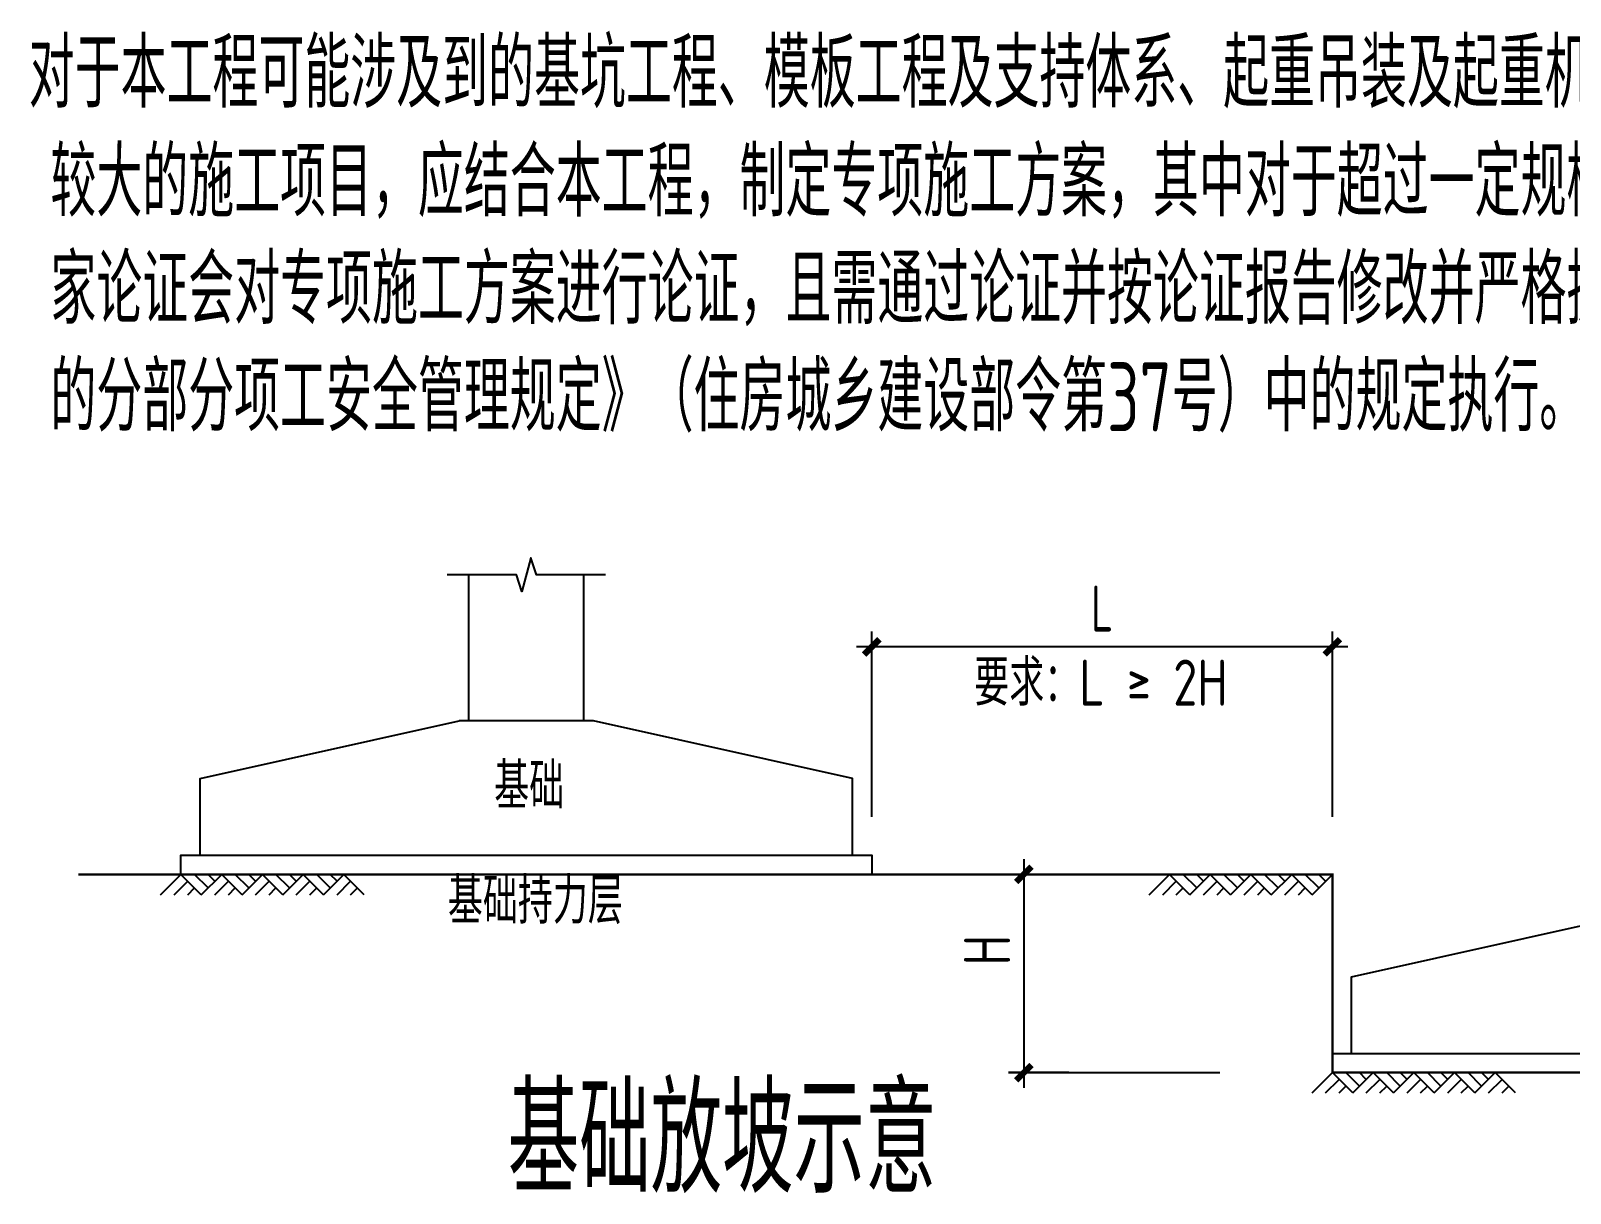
# Model space of a CAD drawing. Header units: millimetres. Extents: x 865974 to 875117, y 41124 to 44891.
# Drawn here: x 866625.8 to 866726.1, y 41200.2 to 41276 of the extents above; entities that cross this region are included whole.
import ezdxf

# ---------------------------------------------------------------- set-up
doc = ezdxf.new("R2010")
doc.units = ezdxf.units.MM
doc.header["$LTSCALE"] = 1000
doc.header["$MEASUREMENT"] = 0
for name, color, linetype in [('1505', 2, 'Continuous'), ('DIM', 7, 'Continuous'), ('TEXT', 4, 'Continuous'), ('THIN', 7, 'Continuous'), ('图名', 253, 'Continuous')]:
    doc.layers.add(name, color=color, linetype=linetype)
doc.layers.add('SM001', color=7, linetype='Continuous', lineweight=15)
doc.styles.add('SM001', font='tssdeng.shx', dxfattribs={"width": 0.7, "bigfont": 'tssdchn.shx'})
doc.styles.add('TS', font='tssdeng.shx', dxfattribs={"width": 0.8, "height": 2.5, "bigfont": 'tssdchn.shx'})
doc.styles.add('TSSD_Dimension', font='Tssdeng.shx', dxfattribs={"width": 0.7, "bigfont": 'hztxt.shx'})
doc.dimstyles.new('TSSD_100_1', dxfattribs={"dimtxt": 3, "dimasz": 1, "dimexe": 1, "dimexo": 2.5, "dimgap": 1, "dimtad": 1, "dimdec": 0, "dimlfac": 100, "dimzin": 0, "dimdsep": 46, "dimtxsty": 'TSSD_Dimension', "dimblk": 'ARCHTICK', "dimblk1": 'ARCHTICK', "dimblk2": 'ARCHTICK', "dimcen": 0, "dimdle": 1, "dimclrt": 7, "dimadec": 0, "dimazin": 0, "dimtfac": 1, "dimtdec": 0, "dimtix": 1, "dimtmove": 2, "dimatfit": 3, "dimfxl": 0, "dimtolj": 1, "dimtzin": 0, "dimarcsym": 0})

# ---------------------------------------------------------------- blocks, each defined once
blk = doc.blocks.new('_ArchTick')
at = {"color": 0, "linetype": 'ByBlock', "const_width": 0.4}
blk.add_lwpolyline([(-0.5, -0.5), (0.5, 0.5)], dxfattribs=at)
blk = doc.blocks.new('*D9')
at = {"layer": 'Defpoints', "color": 0, "transparency": 16777216}
for p in [(866680.6, 41235.81), (866680.6, 41222.24), (866710.6, 41222.24)]:
    blk.add_point(p, dxfattribs=at)
at = {"layer": 'SM001', "color": 0, "lineweight": -2, "transparency": 16777216}
for p, q in [((866680.6, 41224.74), (866680.6, 41236.81)), ((866710.6, 41224.74), (866710.6, 41236.81)), ((866711.6, 41235.81), (866679.6, 41235.81))]:
    blk.add_line(p, q, dxfattribs=at)
at = {"layer": 'SM001', "color": 0, "lineweight": -2, "transparency": 16777216, "rotation": 180}
blk.add_blockref('_ArchTick', (866680.6, 41235.81), dxfattribs=at)
at = {"layer": 'SM001', "color": 0, "lineweight": -2, "transparency": 16777216}
blk.add_blockref('_ArchTick', (866710.6, 41235.81), dxfattribs=at)
at = {"layer": 'SM001', "color": 7, "transparency": 16777216, "insert": (866695.6, 41238.31), "char_height": 3, "attachment_point": 5, "style": 'TSSD_Dimension'}
blk.add_mtext('\\A1;L', dxfattribs=at)

msp = doc.modelspace()

# ---------------------------------------------------------------- linework, layer by layer
for p, q in [((866634.277, 41219.66), (866635.603, 41220.986)), ((866635.161, 41219.66), (866636.045, 41220.544)), ((866636.929, 41219.66), (866635.603, 41220.986)), ((866637.371, 41220.102), (866636.487, 41220.986)), ((866636.929, 41219.66), (866638.255, 41220.986)), ((866637.813, 41220.544), (866637.371, 41220.986)), ((866637.813, 41219.66), (866638.697, 41220.544)), ((866639.581, 41219.66), (866638.255, 41220.986)), ((866640.022, 41220.102), (866639.139, 41220.986)), ((866639.581, 41219.66), (866640.906, 41220.986)), ((866640.464, 41220.544), (866640.022, 41220.986)), ((866640.464, 41219.66), (866641.348, 41220.544)), ((866642.232, 41219.66), (866640.906, 41220.986)), ((866642.674, 41220.102), (866641.79, 41220.986)), ((866642.232, 41219.66), (866643.558, 41220.986)), ((866643.116, 41220.544), (866642.674, 41220.986)), ((866643.116, 41219.66), (866644, 41220.544)), ((866644.884, 41219.66), (866643.558, 41220.986)), ((866645.326, 41220.102), (866644.442, 41220.986)), ((866644.884, 41219.66), (866646.21, 41220.986)), ((866645.768, 41220.544), (866645.326, 41220.986)), ((866645.768, 41219.66), (866646.652, 41220.544)), ((866647.535, 41219.66), (866646.21, 41220.986)), ((866698.671, 41219.66), (866699.996, 41220.986)), ((866699.554, 41219.66), (866700.438, 41220.544)), ((866701.322, 41219.66), (866699.996, 41220.986)), ((866701.764, 41220.102), (866700.88, 41220.986)), ((866701.322, 41219.66), (866702.648, 41220.986)), ((866702.206, 41220.544), (866701.764, 41220.986)), ((866702.206, 41219.66), (866703.09, 41220.544)), ((866703.974, 41219.66), (866702.648, 41220.986)), ((866704.416, 41220.102), (866703.532, 41220.986)), ((866703.974, 41219.66), (866705.3, 41220.986)), ((866704.858, 41220.544), (866704.416, 41220.986)), ((866704.858, 41219.66), (866705.742, 41220.544)), ((866706.626, 41219.66), (866705.3, 41220.986)), ((866707.068, 41220.102), (866706.184, 41220.986)), ((866706.626, 41219.66), (866707.951, 41220.986)), ((866707.509, 41220.544), (866707.068, 41220.986)), ((866707.509, 41219.66), (866708.393, 41220.544)), ((866709.277, 41219.66), (866707.951, 41220.986)), ((866709.719, 41220.102), (866708.835, 41220.986)), ((866709.277, 41219.66), (866710.603, 41220.986)), ((866710.161, 41220.544), (866709.719, 41220.986)), ((866636.045, 41219.66), (866636.487, 41220.102)), ((866638.697, 41219.66), (866639.139, 41220.102)), ((866641.348, 41219.66), (866641.79, 41220.102)), ((866644, 41219.66), (866644.442, 41220.102)), ((866646.652, 41219.66), (866647.094, 41220.102)), ((866700.438, 41219.66), (866700.88, 41220.102)), ((866703.09, 41219.66), (866703.532, 41220.102)), ((866705.742, 41219.66), (866706.184, 41220.102)), ((866708.393, 41219.66), (866708.835, 41220.102)), ((866709.277, 41206.74), (866710.603, 41208.066)), ((866710.161, 41206.74), (866711.045, 41207.624)), ((866711.929, 41206.74), (866710.603, 41208.066)), ((866712.371, 41207.182), (866711.487, 41208.066)), ((866711.929, 41206.74), (866713.255, 41208.066)), ((866712.813, 41207.624), (866712.371, 41208.066)), ((866712.813, 41206.74), (866713.697, 41207.624)), ((866714.581, 41206.74), (866713.255, 41208.066)), ((866715.022, 41207.182), (866714.139, 41208.066)), ((866714.581, 41206.74), (866715.906, 41208.066)), ((866715.464, 41207.624), (866715.022, 41208.066)), ((866715.464, 41206.74), (866716.348, 41207.624)), ((866717.232, 41206.74), (866715.906, 41208.066)), ((866717.674, 41207.182), (866716.79, 41208.066)), ((866717.232, 41206.74), (866718.558, 41208.066)), ((866718.116, 41207.624), (866717.674, 41208.066)), ((866718.116, 41206.74), (866719, 41207.624)), ((866719.884, 41206.74), (866718.558, 41208.066)), ((866720.326, 41207.182), (866719.442, 41208.066)), ((866719.884, 41206.74), (866721.21, 41208.066)), ((866720.768, 41207.624), (866720.326, 41208.066)), ((866720.768, 41206.74), (866721.652, 41207.624)), ((866722.535, 41206.74), (866721.21, 41208.066)), ((866711.045, 41206.74), (866711.487, 41207.182)), ((866713.697, 41206.74), (866714.139, 41207.182)), ((866716.348, 41206.74), (866716.79, 41207.182)), ((866719, 41206.74), (866719.442, 41207.182)), ((866721.652, 41206.74), (866722.094, 41207.182))]:
    msp.add_line(p, q)
at = {"layer": '1505'}
for p, q in [((866654.353, 41230.986), (866654.353, 41240.517)), ((866661.853, 41230.986), (866661.853, 41240.517)), ((866662.478, 41230.986), (866653.728, 41230.986))]:
    msp.add_line(p, q, dxfattribs=at)
for points in [[(866636.853, 41222.236), (866636.853, 41227.236), (866653.728, 41230.986)], [(866679.353, 41222.236), (866679.353, 41227.236), (866662.478, 41230.986)], [(866680.603, 41220.986), (866635.603, 41220.986), (866635.603, 41222.236), (866680.603, 41222.236), (866680.603, 41220.986)], [(866711.853, 41209.316), (866711.853, 41214.316), (866728.728, 41218.066)], [(866755.603, 41208.066), (866710.603, 41208.066), (866710.603, 41209.316), (866755.603, 41209.316), (866755.603, 41208.066)]]:
    msp.add_lwpolyline(points, dxfattribs=at)
at = {"layer": 'DIM', "ltscale": 0.8}
msp.add_line((866689.501, 41208.066), (866703.27, 41208.066), dxfattribs=at)
at = {"layer": 'TEXT'}
for p, q in [((866690.501, 41221.986), (866690.501, 41207.066)), ((866693.444, 41220.986), (866689.501, 41220.986)), ((866693.444, 41208.066), (866689.501, 41208.066))]:
    msp.add_line(p, q, dxfattribs=at)
at = {"layer": 'TEXT', "linetype": 'ByBlock', "ltscale": 0.8}
msp.add_line((866680.603, 41220.986), (866661.525, 41220.986), dxfattribs=at)
at = {"layer": 'TEXT', "linetype": 'ByBlock', "ltscale": 0.8, "const_width": 0.15}
msp.add_lwpolyline([(866628.921, 41220.986), (866710.603, 41220.986), (866710.603, 41208.066), (866759.054, 41208.066)], dxfattribs=at)
at = {"layer": 'THIN', "ltscale": 0.8}
msp.add_lwpolyline([(866663.253, 41240.517), (866658.753, 41240.517), (866658.403, 41241.617), (866657.803, 41239.417), (866657.453, 41240.517), (866652.953, 41240.517)], dxfattribs=at)

# ---------------------------------------------------------------- block references
at = {"layer": 'TEXT', "xscale": -1}
for p, rotation in [((866690.501, 41220.986), 270), ((866690.501, 41208.066), 90)]:
    msp.add_blockref('_ArchTick', p, dxfattribs=dict(at, rotation=rotation))

# ---------------------------------------------------------------- texts
at = {"layer": 'SM001'}
for s, height, style, width, p in [(' 对于本工程可能涉及到的基坑工程、模板工程及支持体系、起重吊装及起重机械安装拆卸工程、脚手架工程等危险性', 4.5, 'SM001', 0.7, (866623.774, 41270.947)), ('较大的施工项目，应结合本工程，制定专项施工方案，其中对于超过一定规模的危大工程，施工单位应当组织召开专', 4.5, 'SM001', 0.7, (866627.098, 41263.856)), ('家论证会对专项施工方案进行论证，且需通过论证并按论证报告修改并严格执行。其他未述要求均应按《危险性较大', 4.5, 'SM001', 0.7, (866627.098, 41256.856)), ('的分部分项工安全管理规定》（住房城乡建设部令第37号）中的规定执行。', 4.5, 'SM001', 0.7, (866627.098, 41249.856)), ('要求：L ≥ 2H', 3, 'TS', 0.8, (866687.275, 41231.982)), ('基础', 3, 'TS', 0.8, (866656.004, 41225.249)), ('基础持力层', 3, 'TS', 0.8, (866652.986, 41217.767))]:
    msp.add_text(s, height=height, dxfattribs=dict(at, style=style, width=width)).set_placement(p)
at = {"layer": 'SM001', "style": 'TS', "width": 0.8}
msp.add_text('H', height=3, rotation=90, dxfattribs=at).set_placement((866689.603, 41215.058))
at = {"layer": '图名', "style": 'TS', "width": 0.7}
msp.add_text('基础放坡示意', height=7, dxfattribs=at).set_placement((866656.886, 41200.221))

# ---------------------------------------------------------------- dimensions: what is measured, and where the dimension line sits
at = {"layer": 'SM001'}
dim = msp.add_linear_dim(base=(866680.603, 41235.806), p1=(866710.603, 41222.236), p2=(866680.603, 41222.236), angle=180, text='L', dimstyle='TSSD_100_1', dxfattribs=at)
dim.commit()
dim.dimension.update_dxf_attribs({"geometry": '*D9', "text_midpoint": (866695.603, 41238.306)})

doc.saveas('drawing.dxf')
